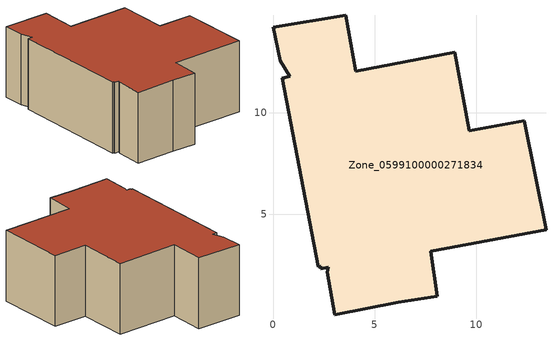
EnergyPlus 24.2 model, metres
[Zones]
Zone_0599100000271834
 floor ground (C_G): 3.03,0.05 2.67,2.17 2.71,2.4 2.36,2.33 2.34,2.44 2.23,2.43 0.46,11.71 0.82,11.8 0.37,12.58 0,14.21 3.57,14.82 4.08,12.06 8.94,12.98 9.67,9.12 12.36,9.62 13.44,4.26 7.76,3.18 8.09,0.98 6.16,0.69 z0
 wall outside (C_F): 9.67,9.12 8.94,12.98 4.08,12.06 3.57,14.82 0,14.21 0.37,12.58 0.82,11.8 0.46,11.71 2.23,2.43 2.34,2.44 2.36,2.33 2.71,2.4 2.67,2.17 3.03,0.05 6.16,0.69 8.09,0.98 7.76,3.18 13.44,4.26 12.36,9.62 9.67,9.12 z0:5.55
 roof outside (C_R): 2.67,2.17 3.03,0.05 6.16,0.69 8.09,0.98 7.76,3.18 13.44,4.26 12.36,9.62 9.67,9.12 8.94,12.98 4.08,12.06 3.57,14.82 0,14.21 0.37,12.58 0.82,11.8 0.46,11.71 2.23,2.43 2.34,2.44 2.36,2.33 2.71,2.4 z5.55
[BUILDING]
Pand.0599100000271834: North Axis=0; Terrain=City; Loads Convergence Tolerance Value=0.04; Temperature Convergence Tolerance Value=0.4; Solar Distribution=FullExterior; Maximum Number of Warmup Days=25; Minimum Number of Warmup Days=1
[Site:Location]
Rotterdam.The.Hague.AP_ZH_NLD Design_Conditions: Latitude=51.96; Longitude=4.45; Time Zone=1; Elevation=-4.5
[SITE:GROUNDTEMPERATURE:BUILDINGSURFACE]
18, 18, 18, 18, 18, 18, 18, 18, 18, 18, 18, 18
[MATERIAL] Thermal Absorptance=0.9; Solar Absorptance=0.7; Visible Absorptance=0.7
Name | Roughness | Thickness | Conductivity | Density | Specific Heat
G.D.1965 | MediumSmooth | 0.15 | 1 | 540 | 1210
F.D.1965 | Rough | 0.3 | 0.857143 | 1920 | 840
R.D.1965 | MediumRough | 0.2 | 0.08 | 1500 | 1000
[CONSTRUCTION]
C_G: G.D.1965
C_F: F.D.1965
C_R: R.D.1965
[ZONE]
Zone_0599100000271834: Type=1; Multiplier=1; Ceiling Height=Autocalculate; Volume=Autocalculate; Floor Area=autocalculate; Part of Total Floor Area=Yes
[ZONEINFILTRATION:DESIGNFLOWRATE]
Infil_Zone_0599100000271834: Zone or ZoneList or Space or SpaceList=Zone_0599100000271834; Schedule=AlwaysOn; Design Flow Rate Calculation Method=Flow/Area; Flow Rate per Floor Area=0.0042; Constant Term Coefficient=1; Temperature Term Coefficient=0; Velocity Term Coefficient=0; Velocity Squared Term Coefficient=0
[HVACTEMPLATE:ZONE:IDEALLOADSAIRSYSTEM]
Zone_0599100000271834: Maximum Heating Supply Air Temperature=50; Minimum Cooling Supply Air Temperature=13; Maximum Heating Supply Air Humidity Ratio=0.0156; Minimum Cooling Supply Air Humidity Ratio=0.0077; Heating Limit=NoLimit; Cooling Limit=NoLimit; Dehumidification Control Type=ConstantSensibleHeatRatio; Cooling Sensible Heat Ratio=0.7; Dehumidification Setpoint=60; Humidification Control Type=None; Humidification Setpoint=30; Outdoor Air Method=None; Outdoor Air Flow Rate per Person=0.00944; Outdoor Air Flow Rate per Zone Floor Area=0; Outdoor Air Flow Rate per Zone=0; Demand Controlled Ventilation Type=None; Outdoor Air Economizer Type=NoEconomizer; Heat Recovery Type=None; Sensible Heat Recovery Effectiveness=0.7; Latent Heat Recovery Effectiveness=0.65
[ZONECONTROL:THERMOSTAT]
ThermostatControl_Zone_0599100000271834: Zone or ZoneList=Zone_0599100000271834; Control Type Schedule=DualSetpointControlType; Control 1=Thermostat_Zone_0599100000271834; Temperature Difference Between Cutout And Setpoint=0
[THERMOSTATSETPOINT:DUALSETPOINT]
Thermostat_Zone_0599100000271834: Heating Setpoint Temperature Schedule=HeatingSetpoint_Zone_0599100000271834; Cooling Setpoint Temperature Schedule=CoolingSetpoint_Zone_0599100000271834
[SCHEDULE:COMPACT]
HeatingSetpoint_Zone_0599100000271834: Through: 12/31, For: AllDays, Until: 24:00, 21
CoolingSetpoint_Zone_0599100000271834: Through: 12/31, For: AllDays, Until: 24:00, 24
DualSetpointControlType: Through: 12/31, For: AllDays, Until: 24:00, 4
AlwaysOn: Through: 12/31, For: AllDays, Until: 24:00, 1
